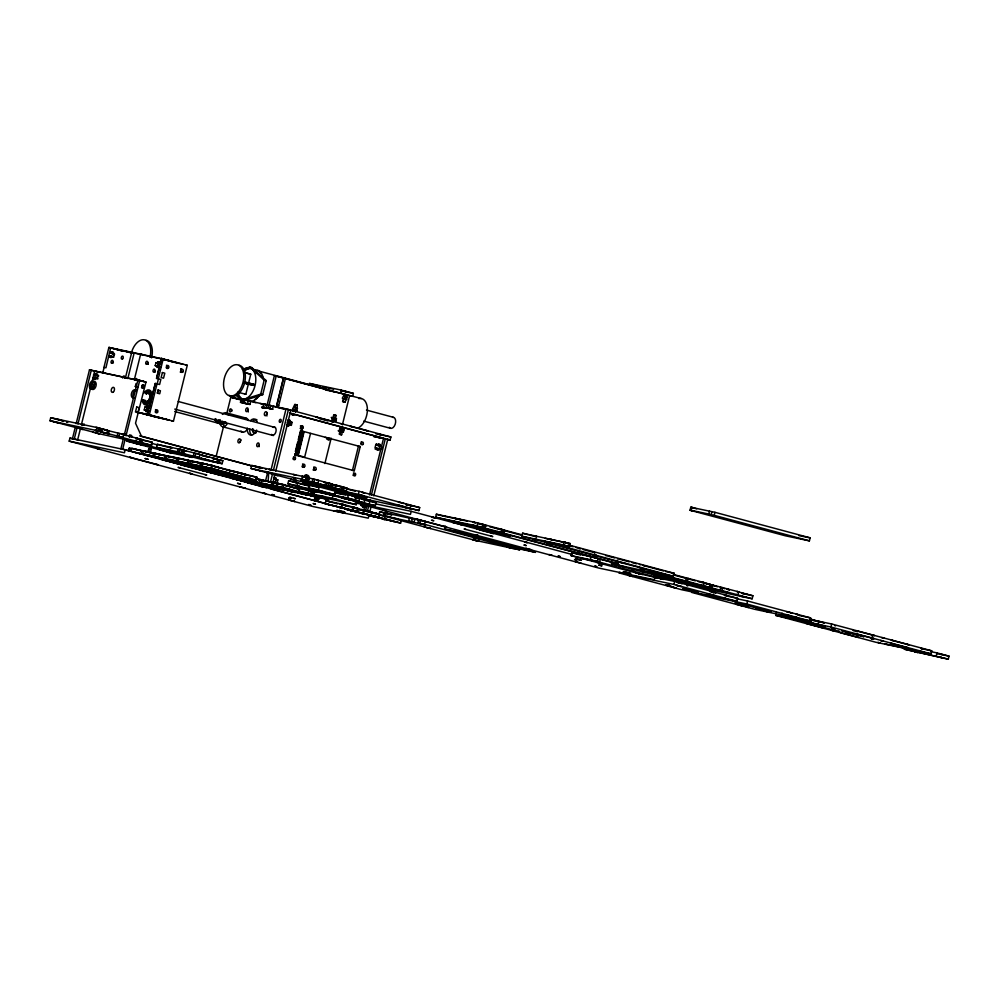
<?xml version="1.0" encoding="UTF-8"?>
<svg xmlns="http://www.w3.org/2000/svg" width="999" height="999" viewBox="0 0 999 999"><rect width="100%" height="100%" fill="white"/><g stroke="black" fill="none" stroke-linecap="round" stroke-linejoin="round"><path stroke-width="1.5" d="M97.989 378.821L93.044 377.647L90.984 386.85A4.133 2.46 -75 0 0 94.468 388.786A4.133 2.46 -75 0 0 95.729 382.38A4.133 2.46 -75 0 0 91.583 383.753L81.394 424.712L84.228 424.038L83.928 425.249M95.105 382.804A4.133 2.46 -75 0 0 93.993 384.403L93.382 387.5A4.133 2.46 -75 0 0 93.531 388.436M220.142 419.642C219.768 423.564 214.285 422.727 215.309 418.618A4.133 2.46 -75 0 0 216.621 421.953A4.133 2.46 -75 0 0 219.518 420.479M97.465 433.404L99.55 433.778L49.95 420.729L50.699 417.719L97.877 427.747M368.993 515.147L368.244 518.156L312.999 506.53L69.193 441.146L69.942 438.136L125.187 449.762L367.482 514.747M72.452 438.661L75.412 426.685M76.149 423.688L89.485 369.817L97.552 371.865M77.223 427.072L74.263 439.048L78.596 440.209M77.959 424.076L91.296 370.192M77.622 439.947L80.657 427.722M97.403 375.537L93.794 374.637L94.668 371.091L141.271 380.906M94.256 377.897L93.931 379.208L95.255 379.483L95.579 378.171L97.39 378.559L98.139 375.549L96.329 375.162L96.628 373.963L95.292 373.688L95.005 374.887A1.548 1.249 -78.1 0 0 93.394 376.935A1.548 1.249 -78.1 0 0 95.479 377.497A1.548 1.249 -78.1 0 0 94.992 374.95L93.794 374.637M93.681 387.525L94.793 383.004M108.891 347.415L103.958 367.357L105.931 367.782L110.702 347.802L108.891 347.415L122.427 351.049M102.872 372.415L104.121 367.395M113.824 357.043L110.077 356.119L109.79 357.33L111.114 357.605L111.413 356.406L113.224 356.78L113.973 353.771L112.163 353.396L112.475 352.085L109.615 352.859L114.273 354.108M113.074 353.708L113.399 352.41M97.303 427.522L96.566 430.532L49.95 420.729M99.388 431.293L98.177 431.044L98.926 428.034L100.137 428.284L99.263 431.406L95.042 430.382L97.14 430.756M100.225 431.668L100.961 428.658L107.517 430.269L106.768 433.279L95.804 430.482M101.798 431.943L102.535 428.933M109.241 430.731L108.491 433.741L122.939 437.512L123.689 434.503L104.133 429.632M125.399 377.922L131.756 352.235L134.166 352.884L127.81 378.571M117.12 436.051L117.87 433.042M118.931 436.438L119.68 433.416M134.303 379.795L140.659 354.108L143.069 354.757M137.712 387.175L135.315 386.538L136.051 383.529M120.867 448.851L123.464 438.374M124.201 435.377L137.912 379.995L139.723 380.382L145.979 382.055L135.527 423.226L141.446 436.238L251.81 465.846M125.275 438.748L122.677 449.225L128.459 450.774L129.133 448.064L131.294 448.651L130.619 451.361M126.011 435.764L139.723 380.382M125.187 449.762L124.438 452.772L69.193 441.146M142.707 387.575L143.431 384.627M128.809 450.974L129.483 448.264L131.294 448.651M150.837 452.859L131.793 448.339L131.044 451.348L185.839 465.459L175.087 463.099M148.901 411.226L144.243 409.977L144.992 406.968L149.213 407.992M159.877 366.87L155.22 365.622L155.969 362.612L157.78 362.987L158.104 361.688L159.428 361.963L159.116 363.274L160.315 363.524L161.563 358.504M148.464 411.001L146.054 410.364L145.754 411.563L147.09 411.85L147.39 410.639M146.803 407.355L147.128 406.044L148.451 406.331L148.127 407.629M146.653 410.626L147.402 407.617M157.63 366.271L158.379 363.249M156.631 378.446L159.578 366.533L158.366 366.283L158.067 367.482L156.743 367.207L157.03 365.996L155.22 365.622M122.939 437.512L121.129 437.125L140.247 442.395L140.996 439.385L152.335 442.282L151.586 445.292L95.205 432.867L96.416 433.129M161.401 358.466L156.468 378.396L158.441 378.821L157.193 383.841L155.22 383.416L147.565 414.36L173.439 421.203L187.275 365.297L161.401 358.466L163.212 358.841L158.279 378.783L160.839 379.47L159.603 384.49L157.03 383.803L149.375 414.747L137.275 412.212M147.727 414.41L148.589 410.889L146.491 410.577L147.24 407.567L149.338 407.879L155.382 383.466M140.247 442.395L141.821 442.682L142.57 439.66M141.159 453.484L141.908 450.474M157.455 393.169L158.204 390.159M147.952 455.144L142.732 453.808L143.469 450.799L161.026 454.92M147.028 451.261L148.064 451.548L148.814 448.539L151.224 449.175L150.474 452.185L151.523 452.472M142.732 453.808L152.835 455.931L153.584 452.922M222.115 463.723L219.305 462.974L220.055 459.965L222.864 460.714L222.115 463.723L201.224 459.328L156.543 447.34L157.28 444.33L182.193 449.8L181.443 452.822L177.098 451.898L216.895 462.325L212.55 461.413L214.96 462.05M179.158 459.016L155.22 453.271L154.47 456.281L210.714 470.691M164.585 458.404L165.322 455.394M156.543 447.34L177.435 451.735L178.184 448.726M176.885 457.829L166.771 455.706L166.034 458.716L176.136 460.839L176.885 457.829L192.32 461.875M179.658 449.275L178.908 452.285L177.872 451.998M181.319 452.922L182.068 449.912L195.929 453.384L217.645 459.315L216.771 462.437L217.732 462.699L218.481 459.69L217.52 459.428M182.28 453.184L183.029 450.174M183.853 453.459L184.603 450.449M188.561 460.289L178.459 458.154L177.71 461.163L187.824 463.299L188.561 460.289L202.822 463.998M193.369 456.019L194.118 453.009M195.18 456.393L195.929 453.384M200.549 462.812L190.434 460.676L189.698 463.686L199.8 465.821L200.549 462.812L219.905 467.994M206.718 467.507L201.498 466.171L202.235 463.161L257.03 477.272L256.281 480.282L245.542 477.922M203.259 467.507L202.522 470.517L257.305 484.627L247.203 482.505M201.498 466.171L211.601 468.306L212.35 465.284M216.071 456.718L223.801 425.487M226.748 413.598L230.794 397.24L240.796 399.338M212.625 472.652L213.374 469.642M245.23 403.471L240.497 402.31L241.246 399.3M242.307 402.684L243.057 399.675M226.686 472.44L225.936 475.449L292.295 491.995M244.618 394.031L245.829 394.28L250.786 374.213L243.881 372.365M240.497 402.31L247.565 403.796L248.314 400.786L266.121 404.67M247.103 383.991L253.746 385.389L253.996 384.39L244.318 381.793M242.907 402.959L249.975 404.445L250.724 401.436M236.064 395.117L241.596 400.149L260.714 394.13L264.198 380.082L249.8 367.02L242.445 369.33M230.794 397.24L243.606 400.686L262.725 394.667L266.196 380.619L251.798 367.557L249.8 367.02M387.162 439.373L390.147 439.997L390.896 436.988L286.039 408.866L273.214 406.156L272.465 409.178L262.962 407.03L263.711 404.021L267.183 404.757M297.178 480.619L250.961 468.481L251.711 465.459L306.418 477.21L305.669 480.219L304.458 479.957M342.382 424.825L349.588 395.716L346.778 394.967L346.291 396.965L347.327 397.252L344.992 402.185L342.582 401.548L343.331 398.526L342.295 398.251L344.38 394.318L285.414 378.509L278.709 405.606L276.711 405.07L283.416 377.972L274.388 375.649L266.433 407.767L269.355 408.541M249.925 477.322L249.176 480.332L315.946 496.965L261.164 482.854L261.913 479.845L286.913 485.964M276.199 376.036L268.244 408.141L272.952 409.303M285.414 378.509L283.604 378.122L276.898 405.219L278.709 405.606M259.29 482.467L260.04 479.458L277.272 483.966M265.409 481.555L267.857 471.678M268.007 481.718C269.305 470.891 267.582 472.14 269.53 472.739M270.267 469.73L268.956 469.368L271.041 469.917L286.039 408.866M270.417 482.367L272.627 473.439M273.364 470.467L288.449 409.503M271.278 484.99L272.015 481.98M272.565 483.166L272.939 481.768M273.639 478.858L274.001 477.46L275.774 477.934L275.449 479.233L273.639 478.858L277.847 479.882L277.11 482.892L275.299 482.505L276.036 479.495L277.847 479.882M287.175 424.25L286.8 425.649L288.611 426.036L288.936 424.725L291.346 425.374L292.083 422.365L287.862 421.328L288.236 419.942L289.997 420.404L289.685 421.715M272.827 483.017L275.037 474.088M275.761 471.116L290.859 410.152L275.612 406.805M287.213 425.649L287.949 422.702M276.973 486.413L278.184 486.675L272.964 485.339L273.714 482.33L300.2 488.848M287.612 425.761L288.349 422.802M274.375 483.553L274.7 482.242L272.889 481.868L277.11 482.892M292.083 422.365L290.272 421.978L289.535 424.987L287.125 424.35L288.936 424.725M293.057 411.588L293.556 409.578L292.507 409.303L294.842 404.358L297.252 405.007L297.003 410.502L294.143 409.852L295.192 410.127L295.442 404.632L297.252 405.007M295.467 412.237L295.954 410.227L297.003 410.502M272.964 485.339L283.079 487.475L283.816 484.453M297.565 442.594L295.367 451.448L298.988 452.41L295.829 455.669M298.289 439.635L300.487 430.781M287.887 483.716L288.636 480.706L308.916 485.614L308.167 488.623L287.887 483.716L304.345 488.124L334.815 494.53L335.564 491.52M295.779 451.56L301.985 426.461M295.229 454.932L301.223 430.744M296.179 451.66L301.648 429.52M296.578 451.773L302.06 429.632M302.085 431.218L296.978 451.873L294.867 454.046M302.497 431.318L297.377 451.985L295.267 454.145M302.897 431.431L297.777 452.097L295.679 454.258M303.296 431.543L298.177 452.197L295.017 455.444M303.696 431.643L298.576 452.31L295.417 455.556M304.096 431.755L298.239 455.432L304.658 457.142L310.527 433.441M296.928 485.614L297.677 482.604M357.055 501.66L356.306 504.682L322.677 497.602L298.614 491.146L299.35 488.136L315.035 491.708L309.603 490.434M250.961 468.481L301.661 479.145L302.41 476.136M305.544 480.332L306.281 477.322L308.816 477.847L308.079 480.856L301.323 479.308L303.421 479.682M306.581 480.606L307.33 477.597M309.003 488.149L309.752 485.139L319.106 487.112L318.369 490.122L309.003 488.149L320.242 491.171L308.167 488.623M312.837 478.933L307.617 477.597L306.868 480.606L312.088 481.943L312.837 478.933L314.648 479.308L332.717 484.265L331.98 487.275L321.678 484.902L324.625 485.814L336.638 488.648L335.09 488.111L335.839 485.102L341.87 486.713L340.996 489.835L341.958 490.097L342.707 487.087L341.745 486.825M312.088 481.943L313.898 482.317L314.648 479.308M298.614 491.146L311.888 494.08L312.625 491.071M313.174 494.355L313.911 491.346L332.979 495.217L332.242 498.226L310.602 493.668L311.351 490.659L313.911 491.346M325.199 437.337L327.61 437.974L327.247 439.373L329.058 439.76L329.383 438.449L330.981 438.886L324.875 463.573M331.955 422.028L331.955 417.532L333.004 417.807L333.753 414.797L336.151 415.447L335.414 418.456L333.604 418.069L334.34 415.06L336.151 415.447M332.555 422.29L333.054 420.279L335.901 420.941L336.451 418.731L335.414 418.456M331.98 487.275L316.096 483.017L317.907 483.391L318.656 480.382L316.845 480.007M314.81 497.315L315.135 496.003L316.733 496.441L315.672 500.761M325.349 389.922L340.572 393.119L341.321 390.109L353.359 393.344L352.61 396.353L349.563 395.704M333.054 420.279L334.091 420.554L334.64 418.356L336.451 418.731M315.634 501.011L315.796 498.951L318.656 499.612L319.205 497.402L316.346 496.74M315.796 498.951L316.845 499.225L317.395 497.015M317.607 499.325L317.12 501.336L325.724 503.646M346.778 399.463L343.931 398.801L343.181 401.81L344.992 402.185M343.931 398.801L344.967 399.076L344.967 394.58L346.778 394.967M326.136 485.701L326.873 482.692L328.696 483.079L327.997 485.889L326.186 485.502L330.407 486.525L331.094 483.716L329.283 483.341M289.735 413.161L341.021 426.923L338.923 430.856L339.972 431.131L339.223 434.153L341.633 434.79L342.382 431.78L343.419 432.055L343.968 429.857L341.109 429.195L341.608 427.185L383.529 438.324L381.543 446.353L378.122 445.542L378.496 444.143L380.257 444.617L379.932 445.916L381.543 446.353M343.419 432.055L340.572 431.406L339.822 434.415L341.633 434.79M342.919 429.57L343.419 427.572M325.199 503.771L325.936 500.761L342.245 504.195L358.279 508.491L357.542 511.5L325.199 503.771L357.542 511.5M334.802 495.279L335.552 492.257L348.376 494.955L347.627 497.977L334.54 495.479M341.496 507.205L342.245 504.195M346.341 491.121L347.078 488.111L344.28 487.362L343.531 490.372L346.341 491.121L292.832 479.707L295.642 480.457M360.252 446.578L358.441 446.191L352.46 470.379L354.27 470.766L360.252 446.578L300.886 430.756M365.771 499.075L363.961 498.688L369.742 500.237L303.122 482.717L355.881 494.555L343.132 491.133L358.379 494.343L359.116 491.333L419.692 507.579L418.956 510.589L405.332 507.392L408.716 508.341M355.544 501.261L317.145 491.558L358.853 500.986L359.603 497.977M375.287 449.388L375.612 448.076L380.794 449.363L369.518 494.955M376.685 443.768L376.361 445.067L379.932 445.916M364.098 502.634L364.835 499.625L376.074 502.634L375.324 505.644L342.07 498.002L375.324 505.644M377.06 449.862L377.422 448.464L375.025 447.814L375.761 444.805L378.171 445.454M363.062 512.999L363.798 509.989L379.845 514.298L379.096 517.307L346.753 509.565L379.096 517.307M360.776 505.369L363.186 506.018L362.812 507.417L364.623 507.792L364.947 506.493L361.376 505.631M379.195 448.938L378.871 450.237L377.11 449.762M365.484 511.238L366.558 506.918L364.947 506.493M367.32 511.525L368.793 505.581M369.53 502.609L370.254 499.637M371.366 495.179L385.339 438.698M369.717 512.175L371.191 506.231M373.763 495.829L387.749 439.348M388.224 513.636L379.67 511.75L378.933 514.76L425.474 524.887L421.253 523.863M383.279 515.671L384.028 512.662M401.373 520.054L400.624 523.076L384.578 518.768L385.839 513.049L420.242 520.379L419.455 520.217M572.24 554.532L411.213 511.338L410.464 514.36L355.219 502.734L599.013 568.119L654.258 579.745L655.007 576.735M411.725 521.515L412.475 518.506M414.135 522.165L414.872 519.155M417.894 522.952L418.631 519.942M421.303 523.763L419.705 523.339L424.538 524.35L425.274 521.341L420.442 520.329L419.493 523.389L418.706 523.226M522.352 534.902L503.321 529.87L502.572 532.879L616.745 563.523L481.443 527.734L435.614 517.245L436.351 514.235L477.772 522.952L502.122 529.482L501.373 532.492L500.174 532.23M513.998 547.564L453.833 531.505L470.129 534.927L468.131 534.39L444.605 529.033L445.354 526.023M435.614 517.245L477.035 525.961L477.772 522.952M477.035 525.961L483.341 527.747L484.09 524.737M483.341 527.747L484.977 528.084L485.714 525.074M501.248 532.604L501.998 529.582L504.532 530.119L503.783 533.129L497.027 531.568L499.125 531.955M502.285 532.879L503.034 529.87M550.536 543.668L521.84 536.226L522.589 533.216L570.267 543.606L569.517 546.615L544.467 541.333L673.351 576.273L674.1 573.264L568.206 544.867M534.977 541.495L535.714 538.486M521.84 536.226L563.261 544.942L564.01 541.933M598.101 562.712L571.016 555.619L571.765 552.609L591.608 556.755M571.016 555.619L590.347 559.69L591.083 556.68M594.48 554.395L593.731 557.405L596.266 557.942M594.605 554.283L593.868 557.292L589.51 556.381L591.321 556.755M594.78 557.679L595.516 554.67M595.067 557.679L595.804 554.67M658.528 577.971L599.562 562.162L581.256 558.191L597.564 561.625L598.301 558.616M599.562 562.162L600.312 559.153M616.221 563.286L616.957 560.277M617.494 560.514L616.508 564.835L617.295 565.009L618.044 561.987M619.105 565.384L617.507 564.959L618.244 561.938L625.474 563.461M660.177 575.362L659.44 578.371L658.391 578.084M660.464 575.362L659.727 578.371L660.764 578.646M635.801 572.889L663.736 579.37L664.485 576.361M670.679 575.849L673.164 576.373L673.913 573.364L669.018 572.19M690.034 510.239L690.784 507.23L714.934 512.312L810.139 537.849L809.402 540.859L785.251 535.776L690.034 510.239L693.056 510.876L690.646 510.227L691.395 507.217L693.793 507.867M673.938 584.452L674.687 581.443L737.662 598.339L736.925 601.348L681.668 589.722L618.693 572.827L673.938 584.452L736.925 601.348M652.11 572.24L685.589 580.931L686.338 577.922L704.195 582.604L703.446 585.626L701.635 585.239M685.589 580.931L687.399 581.318L688.149 578.309M690.646 510.227L708.766 514.035L709.502 511.026M708.766 514.035L711.163 514.685L711.912 511.675M711.163 514.685L714.185 515.322L714.934 512.312M707.866 583.841L706.056 583.466L710.401 584.378L709.652 587.387L705.306 586.475L709.527 587.499L710.277 584.49M709.527 587.499L710.576 587.787L711.313 584.777L712.649 585.052M710.576 587.787L712.062 588.036L712.811 585.027L711.6 584.765L710.851 587.787L711.9 588.061M712.062 588.036L720.079 590.184L720.828 587.175L738.686 591.858L737.936 594.867L736.126 594.492M720.079 590.184L721.89 590.571L722.639 587.562M746.852 604.008L747.602 600.998L810.576 617.894L809.839 620.903L754.582 609.278L691.608 592.382L746.852 604.008L809.839 620.903M741.558 596.228L739.747 595.841L752.172 598.788L752.909 595.779L736.875 591.483L738.686 591.858M930.993 653.833L830.943 627.01L818.119 624.313L818.855 621.291L831.692 624L931.73 650.824L930.993 653.833L875.736 642.22L775.699 615.384L776.448 612.375M775.699 615.384L788.561 618.094L781.343 616.146L782.08 613.136M830.943 627.01L831.692 624M936.275 655.931L937.012 652.921L949.05 656.143L948.301 659.153L904.295 649.2L948.301 659.153M222.715 421.478L220.379 423.551L219.555 422.789M223.301 421.64L219.63 423.351M225.861 422.465L222.914 424.25M245.916 369.418L251.798 367.557M219.705 423.389L216.995 422.652M107.517 430.269L102.06 429.021L103.284 429.408M190.559 456.418L189.248 456.056L192.233 456.793M167.757 459.615L170.742 460.352L167.869 459.665M301.099 480.844L304.096 481.593L302.784 481.218M314.285 485.526L311.301 484.79L314.298 485.539M218.793 474.612L215.909 473.876L218.793 474.6M227.485 476.311L230.469 477.047L227.485 476.323M361.126 495.267L364.111 496.016L362.799 495.641M358.616 497.49L357.305 497.14L360.289 497.877M277.435 486.938L274.45 486.201L277.435 486.95M327.922 493.956L330.906 494.705L329.595 494.33M237.575 483.329L240.559 484.065L237.575 483.341M310.04 493.943L307.055 493.206L310.04 493.956M444.168 516.196L445.454 516.471L444.143 516.096M434.84 517.857L432.142 517.157M362.899 509.877L365.896 510.626L364.585 510.264M364.448 510.976L363.161 510.689M385.002 519.03L383.691 518.668L386.675 519.405M563.299 545.154L566.296 545.891L563.411 545.204M478.159 535.464L475.174 534.727L478.159 535.476M761.688 609.015L757.841 608.041L759.527 608.528M795.591 617.27L798.588 618.019L797.277 617.644M880.656 640.521L883.64 641.271L882.329 640.896M916.071 652.172L914.759 651.81L917.744 652.547M344.23 391.171L346.815 391.795L344.031 391.108M169.268 447.115L172.153 447.839L169.281 447.152M232.417 471.004L231.506 470.991M244.455 474.225L245.904 474.488L237.387 472.152M339.835 503.996L339.423 503.983M345.292 505.457L345.954 505.569L345.254 505.332M666.171 576.073L668.506 576.673L666.495 576.211M709.565 588.811L708.616 588.586M283.416 377.972L274.388 375.649M341.321 390.109L309.353 383.391L319.88 386.213M322.902 386.938L333.566 389.173M341.171 390.771L353.359 393.344M250.786 374.213L244.056 372.477M344.48 396.591L347.327 397.252M110.864 347.839L163.961 359.153M116.958 349.388L168.619 360.402M121.778 350.686L128.996 352.197M160.914 358.916L171.029 361.039M127.073 351.935L132.842 353.147L130.432 352.51M174.388 362.025L163.324 359.565L165.722 360.202M168.132 360.851L178.247 362.974M171.978 361.8L183.054 364.273M185.464 364.922L187.275 365.297M111.863 353.459L113.237 353.758M160.19 363.636L158.217 363.211L157.467 366.221L159.44 366.645M180.607 369.031L181.818 369.293M253.996 384.39L245.791 382.505M110.077 356.119L108.879 355.869L113.524 357.118M111.126 356.468L112.487 356.768M294.693 407.642L297.552 408.304M331.193 417.432L333.004 417.807M248.314 400.786L244.867 400.062L244.131 403.072L247.04 403.858M233.204 397.877L241.77 399.687M253.122 402.073L255.919 402.659M260.127 403.546L267.482 405.194M334.091 420.554L335.901 420.941M317.694 417.457L315.884 417.07L333.741 421.753L331.93 421.378M102.71 372.377L104.683 372.802M143.681 381.543L89.485 369.817M145.979 382.055L137.912 379.995M262.962 407.03L270.055 408.529L270.804 405.519L268.993 405.132L283.579 409.041M261.576 407.018L264.648 407.804M261.75 407.592L264.772 408.229M352.185 426.71L350.374 426.323L368.231 431.006L366.421 430.631M375.961 433.841L390.896 436.988M339.523 428.958L343.968 429.857M373.863 436.426L379.895 437.699M135.315 386.538L137.125 386.913M373.726 436.538L379.695 437.799M96.666 378.546L93.044 377.647M288.187 420.03L289.997 420.404M338.162 430.756L339.972 431.131M378.446 444.23L380.257 444.617M375.699 444.28L377.51 444.655M810.139 537.849L798.963 535.639M327.56 438.074L329.383 438.449M380.794 449.363L377.385 448.551M144.243 409.977L146.054 410.364M136.701 412.225L152.372 415.659M144.668 414.173L154.783 416.296M147.078 414.822L159.59 417.594M151.898 416.108L162 418.231M154.296 416.758L166.821 419.53M169.218 420.167L142.27 413.524M171.628 420.816L173.439 421.203M55.932 419.118L57.13 419.38M58.179 419.655L60.277 420.042L57.867 419.393M100 428.396L95.779 427.372M123.664 433.603L125.474 433.991M123.689 434.503L121.878 434.115L140.996 439.385M136.576 438.211L137.912 438.486M138.948 438.761L140.16 439.023L139.286 442.145L135.065 441.121L137.163 441.496M140.035 439.135L135.814 438.099M135.789 438.811L152.335 442.282M56.394 422.39L55.182 422.14L59.528 423.052L57.43 422.664M182.193 449.8L179.945 449.275M180.245 449.538L182.068 449.912M81.543 429.283L82.867 429.558M198.127 454.083L199.937 454.458L199.188 457.467L197.377 457.092M138.212 441.77L139.41 442.033M304.171 476.673L302.073 476.286L304.47 476.935M305.207 476.948L306.418 477.21M217.645 459.315L213.299 458.404L215.709 459.041M212.412 458.516L222.864 460.714M130.744 442.145L137.5 443.706L135.327 443.306M134.365 443.044L133.154 442.794L167.407 451.91M340.659 486.463L341.87 486.713M330.681 484.665L336.651 485.914M339.623 486.55L347.078 488.111M140.859 444.967L142.67 445.354M345.392 488.449L359.116 491.333M259.578 470.891L261.388 471.266M166.209 451.66L172.952 453.221M169.818 452.559L168.606 452.31L171.416 453.059M170.779 452.822L192.32 457.455L147.64 445.467L126.736 441.071L131.955 442.407M273.626 474.662L275.437 475.037M276.036 475.299L277.847 475.686M151.224 449.175L149.413 448.801L148.664 451.81L149.713 452.085M338.873 489.198L336.775 488.811L339.185 489.46M339.922 489.473L341.121 489.722L335.09 488.111M400.062 502.422L398.251 502.035L404.071 503.496M323.863 487.087L325.924 487.512M408.479 505.032L406.069 504.383L411.85 505.931L405.806 504.657M410.289 505.407L419.692 507.579M135.802 449.413L142.557 450.974L139.423 450.312M147.49 451.873L155.856 454.12M150.025 452.41L154.246 453.434M159.228 454.345L161.763 454.882M170.792 456.78L175.137 457.692M182.467 459.24L185.002 459.765M194.443 461.75L198.801 462.674M206.256 464.235L208.791 464.772M149.887 452.522L151.099 452.772M163.886 455.519L165.984 455.906L163.574 455.257M173.189 457.417L174.4 457.679M184.877 459.877L186.076 460.139M187.125 460.414L189.223 460.789L186.813 460.152M196.853 462.4L199.101 462.937M208.654 464.885L223.564 468.881M210.901 465.422L212.999 465.796L210.602 465.147M306.618 485.439L309.665 486.076M349.5 494.955L347.689 494.567L353.509 496.028L351.698 495.641M399.313 505.432L397.502 505.057L403.321 506.505M335.227 492.844L345.891 495.092M365.584 499.175L366.371 499.338M368.181 499.712L411.101 508.941L409.503 508.516M406.943 507.879L407.729 508.041M411.313 508.891L412.1 509.053M481.918 524.15L483.553 524.5L482.804 527.509L481.181 527.16M241.708 473.751L243.194 474.001M244.243 474.275L246.054 474.662M354.558 497.465L364.835 499.625M467.42 521.128L445.404 516.483M245.317 474.65L244.106 474.388L246.915 475.149M248.364 475.449L257.03 477.272M365.796 500.474L376.074 502.634M551.898 539.572L548.876 538.936L551.286 539.585M497.777 528.558L499.875 528.946M500.911 529.22L502.122 529.482M570.267 543.606L545.217 538.324M135.065 452.422L136.551 452.684M137.6 452.959L141.808 453.983L139.723 453.608M146.741 454.882L153.496 456.443L151.398 456.068M158.479 457.355L165.235 458.916L163.137 458.529M170.042 459.79L176.798 461.351L174.7 460.964M181.718 462.25L186.064 463.161M193.706 464.76L200.462 466.321L196.116 465.409M205.507 467.245L245.167 477.497L234.877 475.124M208.042 467.782L212.263 468.806L210.165 468.431M500.187 529.208L501.998 529.582M137.462 453.071L138.674 453.321M150.35 455.781L149.151 455.532L186.401 465.134L176.111 462.762M160.889 458.004L162.1 458.254M172.452 460.439L173.651 460.689M184.128 462.887L188.474 463.811L186.376 463.424M207.917 467.894L209.116 468.144M255.707 478.546L260.04 479.458M375.374 503.808L411.213 511.338M277.722 483.404L280.257 483.941M258.591 479.582L260.689 479.957L258.279 479.32M268.319 481.568L272.677 482.48L267.407 481.181M282.38 484.59L284.478 484.965L282.068 484.315M170.517 461.938L172.003 462.187M173.052 462.475L177.273 463.499M182.193 464.398L187.412 465.796M184.728 464.922L188.948 465.959M193.931 466.87L200.687 468.419M205.494 469.293L212.25 470.854M217.17 471.753L221.528 472.664M229.158 474.275L235.914 475.836M240.959 476.76L246.865 478.196M243.494 477.297L247.715 478.321M172.927 462.587L174.126 462.837M186.776 465.546L197.515 467.919M198.514 468.019L209.266 470.392M210.077 470.454L220.816 472.827M221.753 472.914L244.568 477.659M578.708 548.376L580.519 548.751L576.073 547.564M452.859 522.577L486.488 529.657L510.551 536.113L476.923 529.033M237.5 477.884L303.971 494.443M550.836 543.931L552.934 544.318L548.588 543.394L643.019 568.468M206.531 471.59L207.742 471.853M208.941 472.24L213.287 473.151L211.476 472.777M218.207 474.05L219.418 474.313L214.198 472.977L280.731 489.56M223.152 475.237L224.962 475.611L220.617 474.7L257.867 484.303L247.577 481.93M229.945 476.523L231.156 476.773M232.355 477.172L236.701 478.084L234.89 477.697M241.508 478.958L242.72 479.208M243.918 479.607L248.264 480.519L246.453 480.132M253.197 481.418L254.395 481.668L253.359 481.393M255.594 482.055L257.542 482.33M258.129 482.592L259.94 482.979L256.805 482.317M265.172 483.941L266.383 484.19L265.334 483.903M267.582 484.577L271.928 485.489L268.793 484.84M279.383 487.062L283.728 487.974L281.918 487.599M605.606 555.581L607.417 555.968M211.189 472.777L212.512 473.051M222.864 475.237L224.201 475.512M234.603 477.709L235.939 477.984M246.166 480.132L247.49 480.419M257.842 482.592L259.178 482.867M281.631 487.599L282.954 487.874M321.84 496.316L323.651 496.69L319.443 495.666M491.72 533.191L493.543 533.566L479.77 529.982M577.971 551.386L579.782 551.76M131.456 457.592L129.645 457.217L158.354 464.81L156.543 464.423M179.87 467.782L178.059 467.395L206.768 475L204.957 474.612M366.558 506.918L363.137 506.106M640.908 564.797L639.41 564.547M241.983 481.106L243.481 481.356M253.659 483.566L260.414 485.127L258.242 484.715M265.409 486.038L272.165 487.599L269.98 487.187M276.96 488.461L283.716 490.022L281.543 489.622M288.649 490.921L292.994 491.833M300.624 493.444L307.38 495.005L303.034 494.093M312.425 495.929L318.157 497.127M245.604 482.005L244.393 481.755L248.739 482.667L246.566 482.267M257.28 484.465L256.069 484.203L268.993 487.087M267.807 486.675L269.018 486.938M279.37 489.11L280.582 489.36M291.046 491.57L295.404 492.482L293.219 492.082M314.835 496.578L316.046 496.828M317.008 497.09L319.18 497.49M644.068 565.734L645.404 566.008L644.355 565.734M317.645 497.327L327.759 499.45L283.079 487.475M417.47 519.18L415.659 518.793L446.765 527.11M465.896 529.37L464.085 528.983L492.794 536.575L490.984 536.201M663.398 570.891L643.031 565.446M665.559 571.465L667.869 571.952M671.503 572.714L674.1 573.264M260.564 486.413L266.533 487.662M384.852 512.937L385.639 513.099L384.89 516.108L384.103 515.946M389.81 514.21L391.62 514.597M316.845 499.225L318.656 499.612M442.557 526.011L444.368 526.398M344.942 505.681L358.279 508.491M643.331 568.743L645.429 569.118L641.071 568.206L673.164 576.373M351.948 507.492L363.798 509.989M363.024 510.089L364.235 510.352M364.023 510.689L365.234 510.951M371.765 512.437L373.576 512.824L361.014 509.552M366.508 511.488L379.845 514.298M704.195 582.604L702.384 582.23L711.313 584.777M670.766 575.724L673.351 576.273M370.504 512.637L379.395 514.51M706.817 583.566L708.154 583.841M617.507 564.959L657.879 573.788L656.068 573.401M388.461 516.958L389.248 517.12M423.064 524.238L423.851 524.413M620.866 565.859L621.653 566.021M651.111 572.115L651.897 572.29M652.884 572.589L654.495 572.827M655.481 573.139L656.268 573.301M444.605 529.033L463.923 533.091L488.424 539.835M241.558 487.162L239.748 486.788L245.579 488.236L243.768 487.862M291.383 497.639L289.573 497.265L295.392 498.726L293.581 498.339M632.105 569.33L633.928 569.717M356.543 511.9L357.742 512.15M362.275 513.111L363.486 513.361M483.928 538.636L481.83 538.249L486.176 539.16M488.586 539.81L487.375 539.56L527.484 550.249M596.89 562.462L599.425 562.999M601.835 563.636L603.646 564.023L599.3 563.111L637 573.151M601.548 563.636L602.884 563.923M742.906 593.481L742.12 593.319L744.667 593.955L742.307 593.219M363.274 513.711L364.485 513.961M366.496 514.497L353.933 511.238M369.018 514.91L370.217 515.172M371.016 515.447L372.827 515.834L360.277 512.562M746.478 594.33L747.264 594.505M752.909 595.779L745.504 594.03M424.1 526.873L430.856 528.434L428.758 528.059M660.851 576.685L611.338 563.661L623.276 566.508L619.055 565.471M384.578 518.768L368.281 515.334L400.624 523.076M427.709 527.772L426.511 527.522L478.496 541.208L472.714 539.66L476.098 540.621M527.584 548.751L525.774 548.376L531.593 549.825L529.782 549.45M661.163 576.947L663.261 577.335L658.915 576.411L710.901 590.109L709.302 589.685M475 537.962L472.902 537.574L477.122 538.611M476.036 538.236L477.247 538.498M479.657 539.135L424.538 524.35M522.827 549.063L520.729 548.688L524.95 549.712M523.876 549.35L525.087 549.6M290.934 500.412L289.123 500.024L294.942 501.486L293.132 501.098M340.746 510.889L338.936 510.501L344.767 511.963L342.957 511.588M639.41 573.788L638.199 573.538L642.557 574.45L640.459 574.075M681.48 582.579L683.291 582.954M512.787 547.315L518.768 548.776M515.197 547.964L519.542 548.876L517.732 548.488M653.783 577.047L674.687 581.443M517.445 548.488L535.514 552.397L526.286 549.987M474.338 540.147L475.124 540.309M476.935 540.696L513.124 548.501L507.342 546.952L510.726 547.902M508.966 547.427L509.752 547.589M511.563 547.976L519.767 549.9L478.446 538.886M706.743 589.035L707.529 589.21M741.37 596.328L742.157 596.49M743.968 596.878L744.755 597.04M478.696 541.158L479.483 541.333M513.324 548.451L514.11 548.613M576.96 561.987L575.149 561.613L580.968 563.074L579.158 562.687M711.113 590.059L711.887 590.222M745.529 597.39L705.132 588.561L708.516 589.51M745.741 597.352L746.515 597.514M629.757 575.549L627.946 575.162L633.066 576.435L631.256 576.048M678.184 585.739L676.373 585.352L681.493 586.625L679.682 586.238M724.837 595.629L737.662 598.339M735.651 598.488L747.602 600.998M788.536 612.087L786.725 611.7L792.544 613.161L790.733 612.774M799.175 615.496L810.576 617.894M809.752 619.33L812.624 619.942M736.163 604.233L741.995 605.694L740.172 605.307M787.799 615.097L785.976 614.71L791.807 616.171L789.997 615.784M812.449 620.391L819.617 621.89M858.528 631.293L856.717 630.918L874.575 635.601L872.764 635.227M781.343 616.146L801.011 621.216L799.188 620.841M784.964 616.92L820.304 625.212M793.218 618.93L825.124 626.298L809.09 621.99L810.901 622.365L811.638 619.355L809.827 618.98L824.412 622.889M793.256 619.03L811.875 622.951M893.031 640.546L891.208 640.172L909.065 644.855L907.254 644.467M819.455 626.161L817.644 625.786L839.909 631.655L838.099 631.268M806.168 623.451L824.013 628.134L822.202 627.747M857.791 634.315L855.981 633.928L873.825 638.611L872.015 638.236M921.278 648.626L931.73 650.824M840.659 632.704L858.503 637.387L856.692 637M892.282 643.556L890.471 643.181L908.328 647.864L906.505 647.477M930.931 651.635L937.012 652.921M936.875 653.583L949.05 656.143M271.84 470.054L270.629 469.742M323.888 482.142L332.717 484.265M331.081 502.047L328.758 501.423L329.97 501.785M724 594.817L724.337 594.892M61.064 420.354L63.786 420.991M66.458 421.853L67.22 422.028M309.028 478.184L309.34 478.196M265.896 468.993L265.097 468.818L265.921 469.08M535.601 536.176L536.9 536.538L534.502 535.988M473.164 522.177L475.586 522.802L472.902 522.165M355.107 497.627L357.03 498.089M233.791 471.303L235.489 471.69M241.383 473.538L243.069 473.926M289.086 486.226L289.985 486.413L289.061 486.138M524.9 542.02L527.322 542.657L524.925 542.095M352.31 507.767L353.209 507.967L352.285 507.692M709.59 591.158L716.058 592.857L712.637 592.107M342.27 424.138C346.141 425.012 338.149 423.002 341.87 424.038M380.182 437.749L378.109 437.2L380.157 437.662M308.229 477.909L306.943 477.622L308.616 478.009M294.68 474.775L293.494 474.513L295.791 475.062M330.956 484.228L337.375 485.626L335.839 485.102M294.355 477.984C298.264 478.858 290.16 476.835 293.956 477.884M269.917 472.839L271.204 473.114L270.267 472.839M443.756 516.008L442.569 515.734L443.394 515.996M178.521 453.096C174.638 452.235 182.879 454.27 178.908 453.196M166.583 450.686C170.492 451.573 162.213 449.513 166.184 450.586M534.465 539.098C530.806 538.286 538.786 540.259 534.852 539.198M297.864 483.029L295.779 482.48L298.177 483.029M473.139 525.349C469.405 524.525 477.497 526.523 473.526 525.449M363.424 499.562C365.447 499.912 359.503 498.551 363.037 499.463M488.361 530.344C484.478 529.482 492.719 531.518 488.761 530.444M320.754 490.896C317.108 490.084 325.087 492.057 321.141 490.996M217.607 467.057L215.622 466.508L217.932 467.07M341.571 496.828C337.674 495.966 345.916 498.002 341.958 496.928M193.831 462.05L191.746 461.513L194.143 462.062M349.9 499.787C346.016 498.913 354.258 500.949 350.299 499.875M432.392 520.392C428.658 519.567 436.75 521.565 432.779 520.491M655.881 574.525C652.235 573.713 660.214 575.686 656.268 574.625M643.206 571.865C639.66 571.066 647.439 572.989 643.593 571.952M667.532 577.722C671.403 578.596 663.411 576.598 667.132 577.622M524.875 545.204C520.991 544.33 529.233 546.366 525.274 545.292M686.862 585.726L687.824 585.963M575.961 559.939C579.845 560.801 571.603 558.766 575.561 559.84M713.249 592.882L713.673 592.882M343.044 504.545C346.953 505.432 338.848 503.409 342.657 504.445M341.233 504.308L343.843 504.945M624.512 572.464C628.633 573.389 619.904 571.228 624.1 572.365M342.295 504.994L341.171 504.707M375.424 513.174C371.69 512.35 379.782 514.348 375.811 513.274M724.387 598.176C728.296 599.063 720.192 597.04 724 598.076M98.364 448.813C102.285 449.687 94.006 447.639 97.977 448.713M353.109 510.389C349.225 509.515 357.467 511.55 353.509 510.477M693.256 591.82C698.101 592.907 687.849 590.359 692.769 591.695M340.434 507.717C336.788 506.905 344.767 508.878 340.821 507.817M374.675 516.183C370.766 515.309 379.071 517.37 375.062 516.283M361.988 513.511C358.266 512.687 366.358 514.685 362.387 513.611M872.889 635.901L871.702 635.639L872.527 635.901M396.203 521.953C392.307 521.078 400.549 523.126 396.591 522.052M383.516 519.28C379.87 518.469 387.849 520.442 383.916 519.38M190.859 473.613C194.73 474.488 186.738 472.477 190.459 473.514M747.489 607.255C751.398 608.129 743.293 606.118 747.09 607.155M314.51 503.933C318.394 504.807 310.152 502.772 314.111 503.833M940.908 654.145C937.262 653.334 945.241 655.307 941.295 654.245M872.564 639.098C876.473 639.984 868.193 637.924 872.164 639.01M878.908 642.619C875.024 641.758 883.266 643.793 879.307 642.719M940.583 657.342C944.48 658.229 936.388 656.206 940.184 657.255M559.065 556.306C554.895 555.369 563.523 557.38 559.265 556.431M595.566 566.308C591.533 565.422 599.999 567.37 595.928 566.483M273.052 494.717C268.831 493.781 277.485 495.779 273.239 494.842M309.553 504.72C305.756 503.896 313.911 505.756 309.915 504.895M477.684 523.626L486.663 525.924M708.566 588.498L707.28 588.199L709.24 588.661M205.195 456.343L209.665 457.355L201.698 455.357L204.183 456.093M237.525 472.602L239.485 473.089M288.674 486.051L287.1 485.676L288.311 486.038M170.18 456.98L168.606 456.618L170.567 457.08M264.885 481.043L263.212 480.669L264.523 481.031M146.766 452.06L145.08 451.673L146.391 452.048M724.712 594.979L726.423 595.454L725.112 595.079M343.044 504.932L341.283 504.495M315.247 500.924L314.111 500.574L314.86 500.824M320.542 484.203L335.002 487.874M335.277 492.47L340.222 493.518L335.552 492.257M264.51 493.331C268.831 494.505 260.165 492.232 264.385 493.381M292.794 414.735L294.106 415.097L292.42 414.722M363.549 492.632C367.52 493.731 359.215 491.533 363.174 492.632M307.879 481.019C311.8 482.105 303.796 479.957 307.505 481.006M362.437 495.641L361.226 495.317M302.422 481.218L301.111 480.856M265.559 472.177C261.626 471.091 269.88 473.289 265.921 472.19M63.449 421.128L61.189 420.529M358.978 497.502L360.289 497.864M183.292 453.608C179.345 452.522 187.6 454.707 183.654 453.621M170.105 450.487C174.076 451.585 165.772 449.388 169.743 450.474M433.166 517.47L432.155 517.207M433.529 517.482L434.84 517.844M356.393 498.076L355.144 497.752M190.921 456.418L192.233 456.78M178.197 453.808C174.251 452.722 182.517 454.907 178.559 453.821M362.649 502.485C366.583 503.571 358.566 501.423 362.287 502.472M356.281 501.098C363.124 502.984 348.801 499.188 355.656 501.086M329.233 494.318L328.034 493.993M711.588 591.845L709.652 591.346M882.716 637.886C878.995 636.85 887 638.973 883.079 637.886M335.414 499.2C339.398 500.299 331.094 498.101 335.052 499.2M921.003 648.388L922.676 648.776L921.365 648.401M711.962 595.641C717.22 597.102 706.206 594.18 711.475 595.641M668.381 585.039C673.651 586.5 662.837 583.616 667.894 585.027M796.915 617.632L795.604 617.282M760.002 608.528L761.688 608.99M322.802 497.452C319.081 496.416 327.098 498.551 323.164 497.465M223.064 472.639L233.366 475.024L218.419 471.266L219.955 471.803M741.295 604.595C746.553 606.043 735.539 603.121 740.808 604.582M211.089 470.117L221.378 472.502L206.431 468.756L207.979 469.28M306.343 494.293L316.633 496.665L294.543 491.808M881.967 640.896L880.656 640.534M199.413 467.669L209.703 470.042L194.755 466.296L196.291 466.833M354.245 507.467C358.166 508.566 350.162 506.418 353.883 507.467M187.849 465.234L198.139 467.607L183.192 463.861L184.728 464.398M282.555 489.285L292.844 491.67L277.897 487.924L279.445 488.449M364.21 510.252L362.912 509.89M270.879 486.838L281.169 489.21L266.221 485.464L267.757 486.001M363.137 510.601L364.435 510.964M259.315 484.403L269.605 486.775L254.658 483.029L256.206 483.566M164.423 460.302L174.713 462.674L159.765 458.928L161.314 459.465M832.517 630.419C836.475 631.518 828.358 629.358 832.155 630.406M916.433 652.185L917.744 652.547M235.901 479.47L246.191 481.855L231.244 478.096L232.779 478.633M315.222 500.836L315.946 501.023M363.474 513.261C359.528 512.175 367.794 514.36 363.836 513.274M329.595 504.795C333.516 505.894 325.512 503.746 329.233 504.795M385.364 519.03L386.675 519.393M350.786 510.589C346.853 509.502 355.107 511.7 351.161 510.601M372.315 516.358C368.594 515.322 376.611 517.457 372.677 516.371M289.548 498.251C285.826 497.215 293.843 499.35 289.91 498.264M103.384 432.642L109.341 434.016L101.311 432.03L102.547 432.417M834.752 625.661L835.576 625.886M229.445 470.641L231.156 471.091M257.043 370.579L325.574 388.948M340.572 393.119L361.326 398.539M283.604 378.122L336.663 392.357M264.198 380.082L266.196 380.619M366.458 410.089L393.456 417.332M156.106 357.63L158.504 358.266M244.068 382.804L253.746 385.389M244.168 383.141L248.314 384.253M110.702 347.802L122.74 351.024M158.104 361.688L160.514 362.325M155.969 362.612L160.627 363.861M111.151 351.81L113.561 352.447M690.784 507.23L696.728 508.828M112.163 353.396L114.56 354.033M363.723 421.128L390.721 428.371M158.366 366.283L160.777 366.92M714.185 515.322L809.402 540.859M260.714 394.13L262.725 394.667M237.712 392.182L245.829 394.28M333.604 418.069L334.64 418.356M319.555 418.693L327.947 420.954M263.711 404.021L267.32 404.995M290.11 413.161L390.147 439.997M292.095 414.86L292.894 415.072M247.565 403.796L249.975 404.445M262.15 407.704L263.761 408.129M341.109 429.195L342.158 429.47L341.608 431.68L340.572 431.406M287.862 421.328L290.272 421.978M287.15 422.49L290.347 423.339L289.473 420.554M300.374 426.036L302.385 426.573M95.292 373.688L97.702 374.325M286.85 425.562L288.611 426.036M95.005 374.887L98.739 375.811M327.285 439.285L329.058 439.76M225.836 412.687L245.891 418.069M143.868 392.257L148.351 393.469M178.247 401.486L275.399 427.535M91.421 384.228L93.819 384.865M91.009 385.814L93.419 386.513M219.942 421.004L222.577 421.703M141.883 400.287L146.366 401.498M174.763 409.103L273.414 435.564M220.292 423.551L223.002 424.25M174.663 411.513L221.004 423.938M222.839 426.823L242.894 432.192M144.992 406.968L149.65 408.216M294.892 454.945L354.27 470.766M529.994 535.102L536.488 536.938M522.589 533.216L528.359 534.765M568.643 545.566L573.101 546.765M583.191 549.575L595.154 552.784M608.878 556.356L614.697 557.917M617.594 558.703L629.233 561.813M632.142 562.599L636.5 563.773M563.261 544.942L569.517 546.615M673.438 574.462L686.338 577.922M711.6 584.765L720.828 587.175M674.65 575.262L695.304 580.806M698.264 581.593L717.444 586.738M720.404 587.537L724.824 588.723M551.148 542.582L553.558 543.231M344.031 487.362L343.069 487.112L342.32 490.122L343.281 490.372M498.538 528.658L499.587 528.946M548.139 541.957L550.536 542.594M337.525 485.801L339.922 486.451M489.647 526.723L520.966 535.114M346.703 488.886L355.207 491.171M458.216 519.03L460.626 519.667L455.194 518.394L457.604 519.043M546.353 542.732L547.39 543.006M638.836 567.532L639.872 567.819M687.399 581.318L709.652 587.387M721.89 590.571L752.172 598.788M436.351 514.235L442.607 515.909M706.081 586.575L707.117 586.863M255.881 466.508L256.93 466.795M260.664 467.719L261.701 467.994M327.997 485.889L330.407 486.525M641.121 569.78L643.518 570.429M251.711 465.459L262.475 468.094L258.129 467.182L260.801 467.907M313.898 482.317L317.907 483.391M332.03 487.075L335.14 487.912M484.977 528.084L501.373 532.492M254.795 466.645L259.265 467.844M301.661 479.145L305.669 480.219M358.379 494.343L418.956 510.589M139.635 435.864L251.486 465.859M457.48 522.04L459.877 522.689M573.226 553.009L580.519 554.957M454.458 521.403L456.855 522.052M481.043 528.646L483.454 529.295L478.022 528.009M656.668 575.749L657.717 576.023M474.488 527.135L477.06 527.822M470.467 526.423L472.877 527.072L468.656 526.048M184.353 450.449L183.391 450.199L182.642 453.209L183.604 453.471M214.073 458.504L215.11 458.778M219.805 459.965L218.843 459.702L218.094 462.712L219.068 462.974M255.132 469.53L256.181 469.805M259.915 470.729L260.964 471.004M290.597 479.033L291.633 479.308M295.367 480.244L296.328 480.494M590.347 559.69L597.564 561.625M660.926 578.621L663.736 579.37M96.553 427.472L100.961 428.658M102.298 428.933L101.336 428.671L100.587 431.68L101.548 431.943M142.32 439.672L141.359 439.41L140.609 442.42L141.571 442.682M654.944 577.16L655.981 577.447M656.268 577.447L657.317 577.722M654.17 577.06L656.58 577.709M853.084 630.581L857.467 631.755M809.477 618.993L824.063 622.901M157.28 444.33L170.692 447.927M309.752 485.139L316.77 487.025M151.361 443.256L157.318 444.855M288.636 480.706L305.095 485.114M50.699 417.719L53.521 418.481M53.771 418.469L54.733 418.731M55.095 418.756L59.878 420.179M177.435 451.735L181.443 452.822M274.001 477.46L275.774 477.934M213.324 461.513L214.36 461.788M141.821 442.682L151.586 445.292M318.369 490.122L334.815 494.53M347.627 497.977L358.853 500.986M753.021 606.73L755.431 607.38L734.902 602.921L737.312 603.571M912.287 649.625L914.697 650.274L884.864 643.856L887.274 644.505M619.405 572.265L621.803 572.914M316.933 491.983L314.373 491.296L313.624 494.305L316.183 494.992M53.022 421.491L53.983 421.74M93.044 432.217L94.006 432.48M299.35 488.136L309.877 490.959M411.863 518.518L409.453 517.869L408.703 520.891L411.113 521.528M241.296 473.339L243.706 473.988M202.235 463.161L204.907 463.886M206.418 464.21L207.455 464.498M226.536 469.68L231.006 470.879M233.129 471.453L235.614 472.115M236.838 472.44L242.907 474.001M273.714 482.33L278.933 483.666M281.331 484.303L290.559 486.85M293.544 487.649L298.014 488.848M222.889 468.793L234.802 471.99M237.787 472.789L245.23 474.787M289.885 486.763L298.826 489.16M332.242 498.226L356.306 504.682M194.618 461.725L195.654 462.013M270.866 482.105L271.903 482.38M385.839 513.049L387.45 513.474M362.862 507.317L364.623 507.792M379.67 511.75L391.72 514.985M257.292 479.395L263.249 480.994M308.866 493.444L314.285 494.73L311.888 494.08M155.22 453.271L160.439 454.595M162.837 455.244L169.081 456.993M211.601 468.306L256.281 480.282M315.746 496.478L314.71 496.191L314.71 500.686L271.041 488.986M232.38 474.463L242.17 477.01M278.471 486.675L303.221 493.456M303.858 493.631L313.636 496.178M313.923 496.178L318.331 497.365M143.469 450.799L148.689 452.122M199.8 465.821L244.48 477.797M386.788 516.146L391.158 517.32M394.081 518.106L398.451 519.28M193.868 464.735L194.917 465.022M198.651 465.946L199.688 466.221M229.32 474.25L230.369 474.525M234.103 475.449L235.065 475.711M266.671 484.19L267.707 484.465M300.786 493.419L301.835 493.693M305.569 494.617L306.531 494.88M131.793 448.339L137.013 449.675M140.747 450.599L141.796 450.874M187.824 463.299L234.378 475.674M356.019 508.578L365.422 511.101M377.847 514.41L425.312 527.122M181.88 462.225L182.929 462.5M217.345 471.728L218.381 472.003M220.791 472.652L223.926 473.314M254.683 481.668L255.732 481.943M288.811 490.896L289.847 491.171M325.936 500.761L337.612 503.883M357.704 509.303L360.627 510.077M176.136 460.839L222.39 473.151M243.007 479.208L244.043 479.495M231.443 476.773L232.492 477.06M152.835 455.931L199.151 468.269M219.705 474.313L220.742 474.587M173.626 462.1L183.404 464.647M245.092 481.268L254.87 483.816M180.619 464.772L203.034 470.779M247.615 482.742L261.863 486.563M69.942 438.136L72.952 438.936M345.454 513.361L333.379 510.689L335.789 511.326M323.976 482.417L325.374 482.804M303.284 493.656L289.885 490.434L291.421 490.971M66.721 421.74L67.907 422.09M239.173 396.665L243.606 400.686M219.056 422.115L219.418 422.752M290.272 420.766L291.159 423.564M289.872 420.654L290.759 423.451M289.073 420.442L289.947 423.239M309.103 488.986A1.548 1.249 -78.1 0 1 308.154 490.934M313.761 467.02A1.548 1.249 -78.1 0 1 313.049 469.93M302.535 464.011A1.548 1.249 -78.1 0 1 302.135 466.845M297.827 485.989A1.498 1.199 -78.1 0 1 297.215 487.699M306.206 475.062A3.521 2.822 -78.1 0 1 307.53 477.997M304.97 475.199A3.521 2.822 -78.1 0 1 305.719 477.609M144.168 392.832A7.755 4.62 -75 0 1 151.498 392.27A7.755 4.62 -75 0 1 148.639 403.796A7.755 4.62 -75 0 1 142.308 400.362M145.642 392.619A6.206 3.696 -75 0 1 150.886 394.13A6.206 3.696 -75 0 1 148.089 402.809A6.206 3.696 -75 0 1 143.357 399.8A6.206 3.696 -75 0 0 148.014 402.797A6.206 3.696 -75 0 0 150.886 394.13A6.206 3.696 -75 0 0 145.729 392.644M147.902 405.644A7.755 4.62 -75 0 1 146.791 405.144M301.198 425.986A1.399 1.124 -78.1 0 1 300.1 428.271M293.494 457.092A1.399 1.124 -78.1 0 1 293.244 459.053M353.459 472.989A1.399 1.124 -78.1 0 1 353.147 475.387M361.151 441.87A1.399 1.124 -78.1 0 1 361.101 444.068M304.083 476.96A3.521 2.822 -78.1 0 1 307.692 475.262A3.521 2.822 -78.1 0 1 309.215 479.283M299.538 486.026A1.498 1.199 -78.1 0 1 298.414 488.324A1.498 1.199 -78.1 0 1 297.427 486.151M310.801 489.011A1.548 1.249 -78.1 0 1 310.277 491.133M308.766 490.984A1.548 1.249 -78.1 0 1 309.103 488.548M142.158 385.127A1.548 1.249 -78.1 0 1 141.508 387.737M129.42 437.2A1.548 1.249 -78.1 0 1 130.694 435.189A1.548 1.249 -78.1 0 1 131.856 437.05M129.508 434.977A1.548 1.249 -78.1 0 1 129.907 437.05M93.481 374.712A1.548 1.249 -78.1 0 1 93.394 377.372M81.943 425.075A1.548 1.249 -78.1 0 1 82.28 425M134.266 398.189A4.133 2.46 -75 0 1 133.117 393.806A4.133 2.46 -75 0 1 136.189 390.222M125.2 377.934A1.548 0.924 -75 0 1 125.325 377.547M122.727 378.059A1.548 0.924 -75 0 1 123.951 375.961A1.548 0.924 -75 0 1 124.475 378.047M224.55 422.09A2.585 1.536 -75 0 1 224.126 422.265M222.727 421.341A4.133 2.46 -75 0 1 220.791 422.902M218.606 420.229A2.847 1.698 -75 0 1 216.496 420.254M216.259 419.742A2.847 1.698 -75 0 1 216.134 419.105M218.756 420.092A2.585 1.536 -75 0 1 216.833 420.104M256.056 432.817A5.17 3.084 -75 0 1 252.385 428.833M256.219 432.392A4.658 2.772 -75 0 1 252.909 428.821M244.718 418.181A7.243 4.321 -75 0 1 248.501 420.492M247.377 429.095A7.243 4.321 -75 0 1 240.934 431.006M222.34 414.41A7.243 4.321 -75 0 1 228.446 415.109M227.322 423.713A7.243 4.321 -75 0 1 219.842 422.864M225.936 422.202A4.133 2.46 -75 0 1 223.339 423.763M225.025 421.953A2.847 1.698 -75 0 1 224.101 422.515M134.253 397.602A4.133 2.46 -75 0 1 131.369 395.754A4.133 2.46 -75 0 1 133.117 390.472A4.133 2.46 -75 0 1 136.326 391.396M113.849 356.006A1.548 1.249 -78.1 0 1 114.51 354.645M180.906 369.106A1.548 1.249 -78.1 0 1 180.195 372.015M166.471 365.234A1.548 1.249 -78.1 0 1 166.383 367.894M155.494 409.59A1.548 1.249 -78.1 0 1 155.407 412.25M381.768 448.126A1.548 0.924 -75 0 1 382.068 447.39M366.995 505.019A1.548 0.924 -75 0 1 365.771 506.743A1.548 0.924 -75 0 1 365.11 505.032M331.044 438.099A1.548 0.924 -75 0 1 330.07 438.686M231.843 411.201A1.548 0.924 -75 0 1 232.218 410.077M273.177 427.435A4.133 2.46 -75 0 1 276.111 430.619A4.133 2.46 -75 0 1 272.527 435.189M271.94 434.915A4.133 2.46 -75 0 1 271.453 434.39M250.474 420.616A8.279 4.933 -75 0 1 257.305 422.053M256.643 430.07A8.279 4.933 -75 0 1 250.499 435.04A8.279 4.933 -75 0 1 247.302 428.109M251.723 435.152A8.279 4.933 -75 0 1 249.713 428.758M252.884 421.266A8.279 4.933 -75 0 1 256.88 419.63M266.995 415.959A2.073 1.236 -75 0 1 267.233 413.124M248.314 411.963A1.998 1.186 -75 0 1 248.314 409.665M259.166 446.653A1.998 1.186 -75 0 1 259.166 445.217M240.322 442.307A2.073 1.236 -75 0 1 241.109 439.922M135.09 380.282A1.548 0.924 -75 0 1 136.301 378.559A1.548 0.924 -75 0 1 136.963 380.269M148.127 363.998A1.548 0.924 -75 0 1 148.314 362.837M148.027 364.298A1.548 0.924 -75 0 1 148.339 362.45M113.287 362.974A1.548 0.924 -75 0 1 113.349 362.2M155.307 372.14A1.548 0.924 -75 0 1 155.307 371.016M148.938 405.582A7.755 4.62 -75 0 1 146.591 405.094M392.545 417.332A5.694 3.397 -75 0 1 395.204 424.263A5.694 3.397 -75 0 1 389.248 427.272M254.62 370.092A16.034 9.553 -75 0 1 263.199 378.321M259.503 395.117A16.034 9.553 -75 0 1 247.178 400.149M244.63 370.941A16.034 9.553 -75 0 1 256.668 373.476M249.051 398.576A16.034 9.553 -75 0 1 238.361 393.731M239.123 365.234A16.034 9.553 -75 0 1 244.043 384.765A16.034 9.553 -75 0 1 229.133 395.304M259.265 371.578A15.509 9.241 -75 0 1 261.076 373.539M262.362 376.336A15.509 9.241 -75 0 1 262.874 378.559M259.303 394.805A15.509 9.241 -75 0 1 254.62 399.612M358.853 398.564A15.509 9.241 -75 0 1 367.395 409.59A15.509 9.241 -75 0 1 358.903 427.584M244.355 369.131A16.034 9.553 -75 0 1 255.507 375.874A16.034 9.553 -75 0 1 249.325 396.253A16.034 9.553 -75 0 1 236.738 394.23M146.079 340.272A16.034 9.553 -75 0 1 151.586 357.804M131.256 353.434A16.034 9.553 -75 0 1 144.468 339.847A16.034 9.553 -75 0 1 149.975 357.367M136.726 407.005L135.477 412.025L137.887 412.674L139.123 407.654L136.726 407.005M158.042 390.109L157.293 393.119L159.703 393.768L160.439 390.759L158.042 390.109M162.387 372.54L161.151 377.56L163.549 378.196L164.798 373.176L162.387 372.54M647.115 572.065L649.787 572.739L647.115 572.065M729.407 589.797L726.735 589.135L729.407 589.797M725.998 592.145L728.671 592.807L725.998 592.145M549.025 554.57L551.972 555.319L549.025 554.57M343.281 394.093L346.166 394.817L343.281 394.093M342.807 427.422L340.122 426.785L342.807 427.422M381.843 434.927L379.158 434.29L381.83 434.915M182.817 450.237L185.714 450.974L182.817 450.237M140.122 444.43L143.019 445.154L140.122 444.43M144.093 444.98L146.978 445.716L144.093 444.98M159.266 449.575L166.97 451.548L159.266 449.575M201.211 458.404L208.916 460.364L201.211 458.404M159.753 454.882L158.466 454.607L159.753 454.87M144.43 454.707L147.328 455.444L144.43 454.707M156.119 457.155L159.003 457.892L156.119 457.155M179.42 462.062L182.305 462.799L179.42 462.062M191.096 464.523L193.993 465.259L191.096 464.523M145.18 458.541L148.077 459.278L145.18 458.541M203.084 467.045L205.969 467.782L203.084 467.045M306.169 481.843L310.989 483.066L306.169 481.843M214.885 469.53L217.77 470.254L214.885 469.53M313.561 483.454L316.458 484.19L313.561 483.454M295.13 485.489L298.014 486.226L295.13 485.489M278.184 483.941L276.124 483.454L278.184 483.928M239.323 478.796L242.22 479.532L239.323 478.796M341.121 493.556L342.345 493.906L341.121 493.556M250.886 481.231L253.783 481.968L250.886 481.231M344.018 494.293L343.107 494.093L344.018 494.28M262.562 483.691L265.459 484.428L262.562 483.691M310.789 490.946L308.104 490.309L310.789 490.934M407.967 504.607L410.851 505.344L407.967 504.607M286.351 488.698L289.235 489.423L286.351 488.698M407.217 507.617L410.114 508.354L407.217 507.617M382.779 509.94L385.676 510.676L382.779 509.94M441.82 518.743L444.705 519.48L441.82 518.743M338.649 506.918L345.204 508.578L338.649 506.918M340.696 507.105L343.581 507.842L340.696 507.105M460.489 524.463L463.386 525.199L460.489 524.463M336.788 510.402L339.86 511.176L336.788 510.402M564.148 542.157L567.045 542.894L564.148 542.157M501.623 533.953L504.507 534.69L501.623 533.953M598.913 565.072L601.81 565.809L598.913 565.072M651.748 573.876L658.304 575.549L651.748 573.876M653.246 574.6L656.131 575.337L653.246 574.6M665.646 585.077L673.363 587.037L665.646 585.077M685.114 588.523L688.711 589.435L685.114 588.523M672.964 587.237L675.861 587.974L672.964 587.237M682.692 588.473L698.114 592.395L682.692 588.473M707.604 593.906L715.309 595.866L707.604 593.906M755.606 608.029L771.028 611.95L755.606 608.029M796.44 614.273L799.337 615.009L796.44 614.273M764.11 610.789L767.844 611.738L764.11 610.789M782.766 614.71L786.625 615.696L782.766 614.71M807.929 623.139L810.813 623.875L807.929 623.139M832.055 628.209L834.939 628.945L832.055 628.209M846.827 633.578L849.724 634.315L846.827 633.578M919.043 651.048L921.927 651.785L919.043 651.048M364.535 497.065L346.416 493.256L366.933 497.714L364.535 497.065M665.047 575.899L650.499 572.839L709.527 588.673L724.088 591.733L665.047 575.899M577.397 559.228L575.586 558.853L581.406 560.302L577.397 559.228M383.304 518.656L375.761 517.07L394.056 521.54L383.304 518.656M678.933 582.729L677.122 582.342L682.242 583.616L678.933 582.729M626.773 572.477L624.962 572.09L630.781 573.551L626.773 572.477M843.581 631.243L841.77 630.856L864.035 636.725L843.581 631.243M149.688 394.817A4.346 2.585 -75 0 0 146.104 394.068A4.346 2.585 -75 0 1 149.763 394.842A4.346 2.585 -75 0 1 148.289 400.799A4.346 2.585 -75 0 1 144.705 400.05A4.346 2.585 -75 0 0 148.214 400.786A4.346 2.585 -75 0 0 149.688 394.817M362.912 444.455A1.399 1.124 -78.1 0 0 362.712 442.095A1.399 1.124 -78.1 0 0 361.126 443.681A1.399 1.124 -78.1 0 0 362.912 444.455M355.219 475.561A1.399 1.124 -78.1 0 0 355.007 473.214A1.399 1.124 -78.1 0 0 353.421 474.787A1.399 1.124 -78.1 0 0 355.219 475.561M295.055 459.428A1.399 1.124 -78.1 0 0 294.855 457.067A1.399 1.124 -78.1 0 0 293.269 458.653A1.399 1.124 -78.1 0 0 295.055 459.428M302.759 428.321A1.399 1.124 -78.1 0 0 302.547 425.961A1.399 1.124 -78.1 0 0 300.961 427.535A1.399 1.124 -78.1 0 0 302.759 428.321M315.759 469.805A1.548 1.249 -78.1 0 0 315.272 467.257A1.548 1.249 -78.1 0 0 313.674 469.243A1.548 1.249 -78.1 0 0 315.759 469.805M304.533 466.783A1.548 1.249 -78.1 0 0 304.046 464.248A1.548 1.249 -78.1 0 0 302.447 466.233A1.548 1.249 -78.1 0 0 304.533 466.783M143.906 387.687A1.548 1.249 -78.1 0 0 143.419 385.139A1.548 1.249 -78.1 0 0 141.821 387.125A1.548 1.249 -78.1 0 0 143.906 387.687M112.388 362.987A1.548 0.924 -75 0 0 112.612 360.377A1.548 0.924 -75 0 0 111.039 361.988A1.548 0.924 -75 0 0 112.388 362.987M122.627 358.828A1.548 0.924 -75 0 0 122.852 356.218A1.548 0.924 -75 0 0 121.279 357.829A1.548 0.924 -75 0 0 122.627 358.828M113.474 391.845A2.585 1.536 -75 0 0 113.836 387.512A2.585 1.536 -75 0 0 111.226 390.197A2.585 1.536 -75 0 0 113.474 391.845M92.969 388.249A4.133 2.46 -75 0 0 93.544 381.293A4.133 2.46 -75 0 0 89.373 385.589A4.133 2.46 -75 0 0 92.969 388.249M182.904 371.89A1.548 1.249 -78.1 0 0 182.417 369.343A1.548 1.249 -78.1 0 0 180.819 371.328A1.548 1.249 -78.1 0 0 182.904 371.89M168.469 368.007A1.548 1.249 -78.1 0 0 167.982 365.472A1.548 1.249 -78.1 0 0 166.383 367.457A1.548 1.249 -78.1 0 0 168.469 368.007M157.492 412.375A1.548 1.249 -78.1 0 0 157.005 409.84A1.548 1.249 -78.1 0 0 155.407 411.813A1.548 1.249 -78.1 0 0 157.492 412.375M380.644 448.863A1.548 0.924 -75 0 0 380.856 446.266A1.548 0.924 -75 0 0 379.295 447.877A1.548 0.924 -75 0 0 380.644 448.863M230.781 411.551A1.548 0.924 -75 0 0 230.994 408.953A1.548 0.924 -75 0 0 229.433 410.564A1.548 0.924 -75 0 0 230.781 411.551M280.594 422.04A1.548 0.924 -75 0 0 280.819 419.43A1.548 0.924 -75 0 0 279.245 421.041A1.548 0.924 -75 0 0 280.594 422.04M266.134 415.297A2.073 1.236 -75 0 0 266.421 411.825A2.073 1.236 -75 0 0 264.335 413.973A2.073 1.236 -75 0 0 266.134 415.297M247.377 411.251A1.936 1.149 -75 0 0 247.652 408.017A1.936 1.149 -75 0 0 245.704 410.015A1.936 1.149 -75 0 0 247.377 411.251M258.391 446.303A1.936 1.149 -75 0 0 258.666 443.069A1.936 1.149 -75 0 0 256.718 445.067A1.936 1.149 -75 0 0 258.391 446.303M239.71 442.47A2.073 1.236 -75 0 0 239.997 438.998A2.073 1.236 -75 0 0 237.912 441.146A2.073 1.236 -75 0 0 239.71 442.47M147.065 363.973A1.548 0.924 -75 0 0 147.29 361.363A1.548 0.924 -75 0 0 145.717 362.974A1.548 0.924 -75 0 0 147.065 363.973M154.333 371.803A1.548 0.924 -75 0 0 154.558 369.205A1.548 0.924 -75 0 0 152.997 370.816A1.548 0.924 -75 0 0 154.333 371.803M237.562 392.744A16.034 9.553 -75 0 0 239.81 365.846A16.034 9.553 -75 0 0 223.626 382.48A16.034 9.553 -75 0 0 237.562 392.744"/></g></svg>
